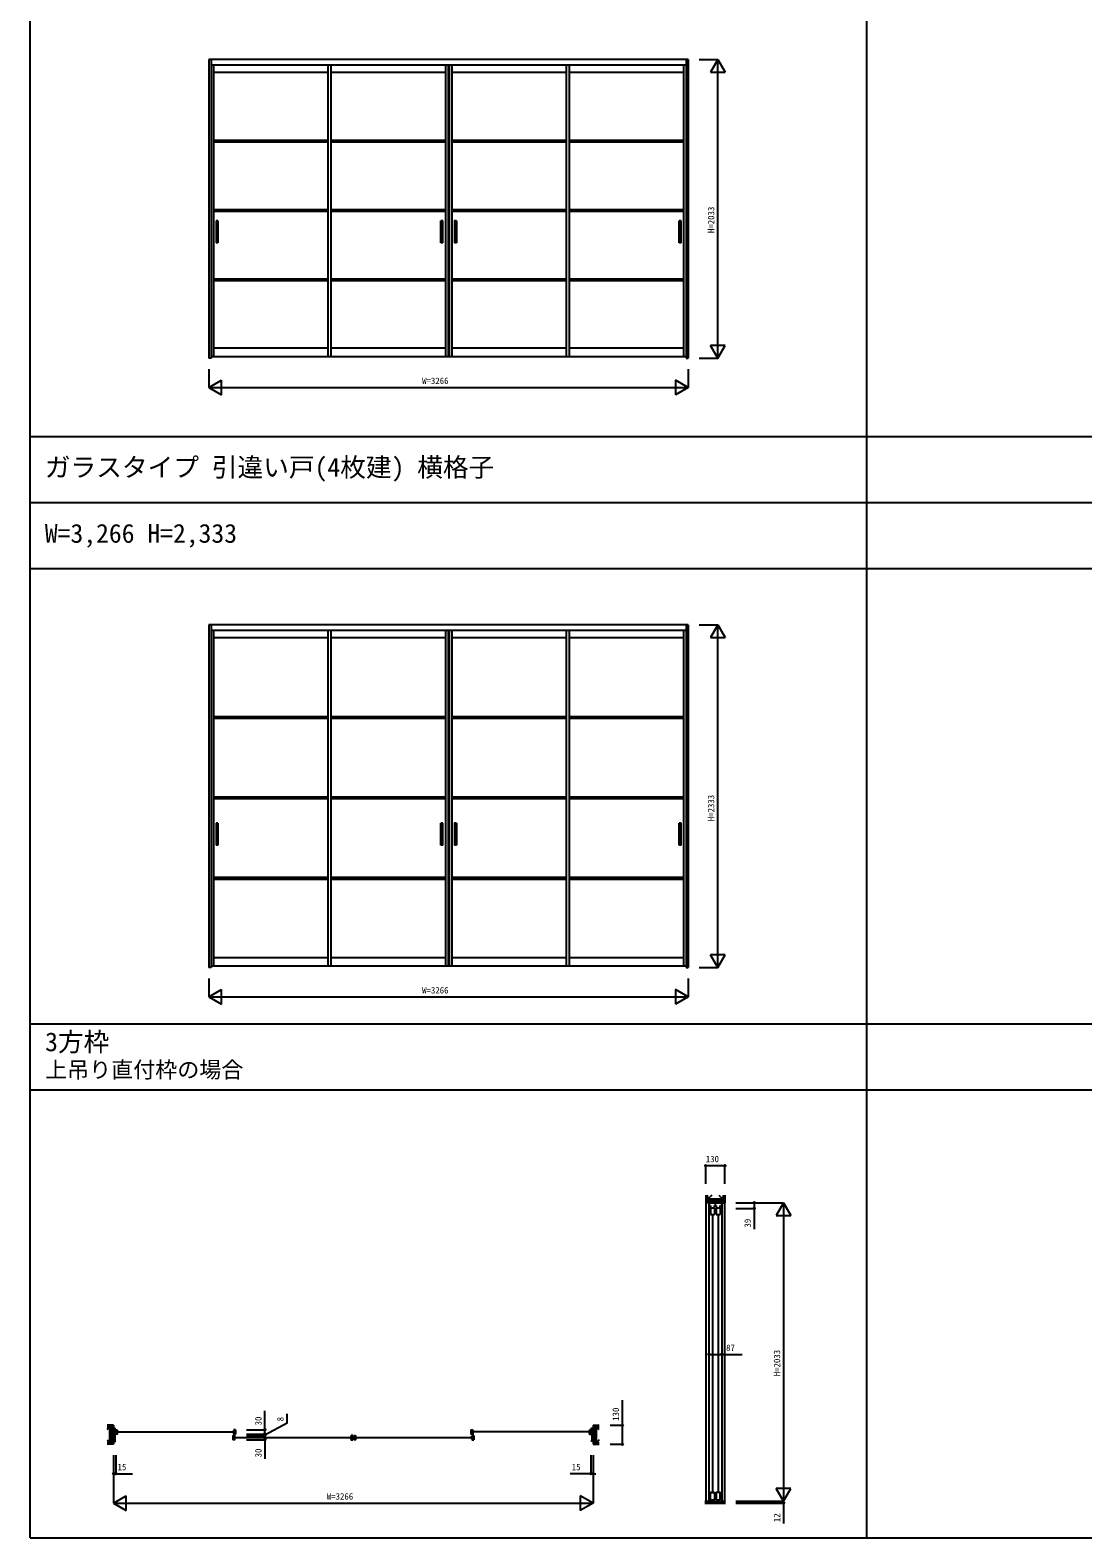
# Model space of a CAD drawing. Units: millimetres, scale not verified. Extents: x -14340 to 14341, y -10000 to 10000.
# Drawn here: x -14340 to -7170, y -10000 to 266 of the extents above; entities that cross this region are included whole.
import ezdxf
from ezdxf.enums import TextEntityAlignment as Align

# ---------------------------------------------------------------- set-up
doc = ezdxf.new("R2010")
doc.units = ezdxf.units.MM
doc.header["$LTSCALE"] = 50
for name, color, linetype in [('0-0_0', 7, 'Continuous'), ('0-1_YKK_A1', 4, 'Continuous'), ('0-2_YKK_B1', 4, 'Continuous'), ('0-3_YKK_C1', 4, 'Continuous'), ('0-4_YKK_F1', 7, 'Continuous'), ('0-5_YKK_N1', 2, 'Continuous'), ('0-6_YKK_Z1', 7, 'Continuous')]:
    doc.layers.add(name, color=color, linetype=linetype)
doc.styles.add('ＭＳ ゴシック', font='')
doc.styles.get('ＭＳ ゴシック').set_extended_font_data('MS Gothic')

msp = doc.modelspace()

# ---------------------------------------------------------------- linework, layer by layer
at = {"layer": '0-1_YKK_A1'}
for p, q in [((-9857.5, 66.5), (-13123.5, 66.5)), ((-13123.5, 66.5), (-13123.5, -1966.5)), ((-13108.5, 66.5), (-13108.5, -1966.5)), ((-9872.5, 27.5), (-13108.5, 27.5)), ((-13091.5, 27.5), (-13091.5, -1957.5)), ((-12312, 27.5), (-12312, -1957.5)), ((-12292, 27.5), (-12292, -1957.5)), ((-11512.5, 27.5), (-11512.5, -1957.5)), ((-11492.5, 27.5), (-11492.5, -1957.5)), ((-11487.5, 27.5), (-11487.5, -1957.5)), ((-11467.5, 27.5), (-11467.5, -1957.5)), ((-10689, 27.5), (-10689, -1957.5)), ((-10669, 27.5), (-10669, -1957.5)), ((-9889.5, 27.5), (-9889.5, -1957.5)), ((-9872.5, 66.5), (-9872.5, -1966.5)), ((-9857.5, 66.5), (-9857.5, -1966.5)), ((-12312, -21.5), (-13091.5, -21.5)), ((-11512.5, -21.5), (-12292, -21.5)), ((-10689, -21.5), (-11467.5, -21.5)), ((-9889.5, -21.5), (-10669, -21.5)), ((-13091.5, -482), (-12312, -482)), ((-13091.5, -494), (-12312, -494)), ((-12292, -482), (-11512.5, -482)), ((-12292, -494), (-11512.5, -494)), ((-11467.5, -482), (-10689, -482)), ((-11467.5, -494), (-10689, -494)), ((-10669, -482), (-9889.5, -482)), ((-10669, -494), (-9889.5, -494)), ((-13091.5, -954.5), (-12312, -954.5)), ((-13091.5, -966.5), (-12312, -966.5)), ((-12292, -954.5), (-11512.5, -954.5)), ((-12292, -966.5), (-11512.5, -966.5)), ((-11467.5, -954.5), (-10689, -954.5)), ((-11467.5, -966.5), (-10689, -966.5)), ((-10669, -954.5), (-9889.5, -954.5)), ((-10669, -966.5), (-9889.5, -966.5)), ((-13061, -1032.5), (-13074, -1032.5)), ((-13074, -1032.5), (-13074, -1182.5)), ((-13061, -1032.5), (-13061, -1182.5)), ((-11530, -1032.5), (-11543, -1032.5)), ((-11543, -1182.5), (-11543, -1032.5)), ((-11530, -1182.5), (-11530, -1032.5)), ((-11437, -1032.5), (-11437, -1182.5)), ((-9907, -1032.5), (-9920, -1032.5)), ((-9920, -1182.5), (-9920, -1032.5)), ((-9907, -1182.5), (-9907, -1032.5)), ((-13061, -1182.5), (-13074, -1182.5)), ((-11530, -1182.5), (-11543, -1182.5)), ((-11437, -1182.5), (-11450, -1182.5)), ((-9907, -1182.5), (-9920, -1182.5)), ((-13091.5, -1427), (-12312, -1427)), ((-12292, -1427), (-11512.5, -1427)), ((-11467.5, -1427), (-10689, -1427)), ((-10669, -1427), (-9889.5, -1427)), ((-13091.5, -1439), (-12312, -1439)), ((-12292, -1439), (-11512.5, -1439)), ((-11467.5, -1439), (-10689, -1439)), ((-10669, -1439), (-9889.5, -1439)), ((-12312, -1899.5), (-13091.5, -1899.5)), ((-11512.5, -1899.5), (-12292, -1899.5)), ((-10689, -1899.5), (-11467.5, -1899.5)), ((-9889.5, -1899.5), (-10669, -1899.5)), ((-13108.5, -1966.5), (-13123.5, -1966.5)), ((-9872.5, -1957.5), (-13108.5, -1957.5)), ((-9872.5, -1966.5), (-9857.5, -1966.5)), ((-9857.5, -3783.5), (-13123.5, -3783.5)), ((-13123.5, -3783.5), (-13123.5, -6116.5)), ((-13108.5, -3783.5), (-13108.5, -6116.5)), ((-9872.5, -3783.5), (-9872.5, -6116.5)), ((-9857.5, -3783.5), (-9857.5, -6116.5)), ((-9872.5, -3822.5), (-13108.5, -3822.5)), ((-13091.5, -3822.5), (-13091.5, -6107.5)), ((-12312, -3871.5), (-13091.5, -3871.5)), ((-12312, -3822.5), (-12312, -6107.5)), ((-12292, -3822.5), (-12292, -6107.5)), ((-11512.5, -3871.5), (-12292, -3871.5)), ((-11512.5, -3822.5), (-11512.5, -6107.5)), ((-11492.5, -3822.5), (-11492.5, -6107.5)), ((-11487.5, -3822.5), (-11487.5, -6107.5)), ((-11467.5, -3822.5), (-11467.5, -6107.5)), ((-10689, -3871.5), (-11467.5, -3871.5)), ((-10689, -3822.5), (-10689, -6107.5)), ((-10669, -3822.5), (-10669, -6107.5)), ((-9889.5, -3871.5), (-10669, -3871.5)), ((-9889.5, -3822.5), (-9889.5, -6107.5)), ((-13091.5, -4407), (-12312, -4407)), ((-12292, -4407), (-11512.5, -4407)), ((-11467.5, -4407), (-10689, -4407)), ((-10669, -4407), (-9889.5, -4407)), ((-13091.5, -4419), (-12312, -4419)), ((-12292, -4419), (-11512.5, -4419)), ((-11467.5, -4419), (-10689, -4419)), ((-10669, -4419), (-9889.5, -4419)), ((-13091.5, -4954.5), (-12312, -4954.5)), ((-13091.5, -4966.5), (-12312, -4966.5)), ((-12292, -4954.5), (-11512.5, -4954.5)), ((-12292, -4966.5), (-11512.5, -4966.5)), ((-11467.5, -4954.5), (-10689, -4954.5)), ((-11467.5, -4966.5), (-10689, -4966.5)), ((-10669, -4954.5), (-9889.5, -4954.5)), ((-10669, -4966.5), (-9889.5, -4966.5)), ((-13061, -5132.5), (-13074, -5132.5)), ((-13074, -5132.5), (-13074, -5282.5)), ((-13061, -5132.5), (-13061, -5282.5)), ((-11530, -5132.5), (-11543, -5132.5)), ((-11543, -5282.5), (-11543, -5132.5)), ((-11530, -5282.5), (-11530, -5132.5)), ((-11437, -5132.5), (-11437, -5282.5)), ((-9907, -5132.5), (-9920, -5132.5)), ((-9920, -5282.5), (-9920, -5132.5)), ((-9907, -5282.5), (-9907, -5132.5)), ((-13061, -5282.5), (-13074, -5282.5)), ((-11530, -5282.5), (-11543, -5282.5)), ((-11437, -5282.5), (-11450, -5282.5)), ((-9907, -5282.5), (-9920, -5282.5)), ((-13091.5, -5502), (-12312, -5502)), ((-13091.5, -5514), (-12312, -5514)), ((-12292, -5502), (-11512.5, -5502)), ((-12292, -5514), (-11512.5, -5514)), ((-11467.5, -5502), (-10689, -5502)), ((-11467.5, -5514), (-10689, -5514)), ((-10669, -5502), (-9889.5, -5502)), ((-10669, -5514), (-9889.5, -5514)), ((-12312, -6049.5), (-13091.5, -6049.5)), ((-11512.5, -6049.5), (-12292, -6049.5)), ((-10689, -6049.5), (-11467.5, -6049.5)), ((-9889.5, -6049.5), (-10669, -6049.5)), ((-13108.5, -6116.5), (-13123.5, -6116.5)), ((-9872.5, -6107.5), (-13108.5, -6107.5)), ((-9872.5, -6116.5), (-9857.5, -6116.5))]:
    msp.add_line(p, q, dxfattribs=at)
for points in [[(-11437, -1032.5), (-11450, -1032.5), (-11450, -1182.5)], [(-11437, -5132.5), (-11450, -5132.5), (-11450, -5282.5)]]:
    msp.add_lwpolyline(points, dxfattribs=at)
at = {"layer": '0-2_YKK_B1'}
for p, q in [((-13772.5, -9254.5), (-13757.5, -9254.5)), ((-13772.5, -9254.5), (-13772.5, -9341.5)), ((-13772.5, -9341.5), (-13757.5, -9341.5)), ((-13763.5, -9254.5), (-13763.5, -9341.5)), ((-13760.5, -9264), (-13760.5, -9294)), ((-13760.5, -9264), (-13748.5, -9264)), ((-13748.5, -9275), (-13740.5, -9275)), ((-13740.5, -9283), (-13748.5, -9283)), ((-13746.5, -9279), (-12955, -9279)), ((-12953, -9275), (-12961, -9275)), ((-12961, -9283), (-12953, -9283)), ((-12961, -9302), (-12961, -9332)), ((-12961, -9302), (-12949, -9302)), ((-12941, -9264), (-12953, -9264)), ((-12949, -9313), (-12941, -9313)), ((-12941, -9321), (-12949, -9321)), ((-12947, -9317), (-12155.5, -9317)), ((-12941, -9264), (-12941, -9294)), ((-12153.5, -9313), (-12161.5, -9313)), ((-12161.5, -9321), (-12153.5, -9321)), ((-12141.5, -9302), (-12153.5, -9302)), ((-12141.5, -9302), (-12141.5, -9332)), ((-12136.5, -9302), (-12136.5, -9332)), ((-12136.5, -9302), (-12124.5, -9302)), ((-12124.5, -9313), (-12116.5, -9313)), ((-12116.5, -9321), (-12124.5, -9321)), ((-12122.5, -9317), (-11332, -9317)), ((-11338, -9264), (-11338, -9294)), ((-11338, -9264), (-11326, -9264)), ((-11330, -9313), (-11338, -9313)), ((-11338, -9321), (-11330, -9321)), ((-11318, -9302), (-11330, -9302)), ((-11326, -9275), (-11318, -9275)), ((-11318, -9283), (-11326, -9283)), ((-10532.5, -9279), (-11324, -9279)), ((-11318, -9302), (-11318, -9332)), ((-10530.5, -9275), (-10538.5, -9275)), ((-10538.5, -9283), (-10530.5, -9283)), ((-10518.5, -9264), (-10530.5, -9264)), ((-10506.5, -9254.5), (-10521.5, -9254.5)), ((-10506.5, -9341.5), (-10521.5, -9341.5)), ((-10518.5, -9264), (-10518.5, -9294)), ((-10515.5, -9254.5), (-10515.5, -9341.5)), ((-10506.5, -9254.5), (-10506.5, -9341.5))]:
    msp.add_line(p, q, dxfattribs=at)
for points in [[(-13748.5, -9264), (-13748.5, -9294), (-13760.5, -9294)], [(-12949, -9302), (-12949, -9332), (-12961, -9332)], [(-12953, -9264), (-12953, -9294), (-12941, -9294)], [(-12153.5, -9302), (-12153.5, -9332), (-12141.5, -9332)], [(-12124.5, -9302), (-12124.5, -9332), (-12136.5, -9332)], [(-11326, -9264), (-11326, -9294), (-11338, -9294)], [(-11330, -9302), (-11330, -9332), (-11318, -9332)], [(-10530.5, -9264), (-10530.5, -9294), (-10518.5, -9294)]]:
    msp.add_lwpolyline(points, dxfattribs=at)
at = {"layer": '0-3_YKK_C1'}
for p, q in [((-9717, -7719), (-9715, -7719)), ((-9717, -7719), (-9717, -9751)), ((-9715, -7718), (-9632, -7718)), ((-9715, -7718), (-9715, -7757)), ((-9715, -7741.8), (-9698.7, -7741.8)), ((-9706, -7752), (-9679, -7752)), ((-9706, -7752), (-9706, -7798)), ((-9706, -7798), (-9679, -7798)), ((-9696.8, -7798), (-9696.8, -7806)), ((-9692.5, -7800), (-9692.5, -9690)), ((-9688.2, -7798), (-9688.2, -7806)), ((-9686.3, -7741.8), (-9660.7, -7741.8)), ((-9679, -7752), (-9679, -7798)), ((-9673.5, -7741.8), (-9673.5, -7718)), ((-9668, -7752), (-9641, -7752)), ((-9668, -7752), (-9668, -7798)), ((-9668, -7798), (-9641, -7798)), ((-9658.8, -7798), (-9658.8, -7806)), ((-9654.5, -7800), (-9654.5, -9690)), ((-9650.2, -7798), (-9650.2, -7806)), ((-9648.3, -7741.8), (-9632, -7741.8)), ((-9641, -7752), (-9641, -7798)), ((-9632, -7718), (-9632, -7757)), ((-9706, -9742), (-9679, -9742)), ((-9701.3, -9751), (-9701.3, -9742)), ((-9701.3, -9751), (-9683.7, -9751)), ((-9696.8, -9692), (-9696.8, -9684)), ((-9688.2, -9692), (-9688.2, -9684)), ((-9683.7, -9742), (-9683.7, -9751)), ((-9668, -9742), (-9641, -9742)), ((-9663.3, -9742), (-9663.3, -9751)), ((-9663.3, -9751), (-9645.7, -9751)), ((-9658.8, -9692), (-9658.8, -9684)), ((-9650.2, -9692), (-9650.2, -9684)), ((-9645.7, -9751), (-9645.7, -9742))]:
    msp.add_line(p, q, dxfattribs=at)
for points in [[(-9632, -7719), (-9630, -7719), (-9630, -9751)], [(-9706, -9742), (-9706, -9692), (-9679, -9692), (-9679, -9742)], [(-9641, -9742), (-9641, -9692), (-9668, -9692), (-9668, -9742)]]:
    msp.add_lwpolyline(points, dxfattribs=at)
at = {"layer": '0-4_YKK_F1'}
for p, q in [((-14340.5, -10000), (-14340.5, 10000)), ((-8640.5, -10000), (-8640.5, 9500)), ((-14340.5, -2500), (14159.5, -2500)), ((-14340.5, -2950), (14159.5, -2950)), ((-14340.5, -3400), (14159.5, -3400)), ((-14340.5, -6500), (14159.5, -6500)), ((-14340.5, -6950), (14159.5, -6950)), ((-14340.5, -10000), (14340.5, -10000))]:
    msp.add_line(p, q, dxfattribs=at)
at = {"layer": '0-5_YKK_N1'}
for p, q in [((-9782.5, 66.5), (-9657.5, 66.5)), ((-9657.5, 66.5), (-9707.5, -20.1)), ((-9657.5, -1966.5), (-9657.5, 66.5)), ((-9657.5, 66.5), (-9607.5, -20.1)), ((-9707.5, -20.1), (-9607.5, -20.1)), ((-9657.5, -1966.5), (-9707.5, -1879.9)), ((-9607.5, -1879.9), (-9707.5, -1879.9)), ((-9657.5, -1966.5), (-9607.5, -1879.9)), ((-13123.5, -2041.5), (-13123.5, -2166.5)), ((-9857.5, -2041.5), (-9857.5, -2166.5)), ((-9782.5, -1966.5), (-9657.5, -1966.5)), ((-13123.5, -2166.5), (-13036.9, -2116.5)), ((-13036.9, -2216.5), (-13036.9, -2116.5)), ((-9857.5, -2166.5), (-9944.1, -2116.5)), ((-9944.1, -2116.5), (-9944.1, -2216.5)), ((-13123.5, -2166.5), (-9857.5, -2166.5)), ((-13123.5, -2166.5), (-13036.9, -2216.5)), ((-9857.5, -2166.5), (-9944.1, -2216.5)), ((-9782.5, -3783.5), (-9657.5, -3783.5)), ((-9657.5, -3783.5), (-9707.5, -3870.1)), ((-9657.5, -6116.5), (-9657.5, -3783.5)), ((-9657.5, -3783.5), (-9607.5, -3870.1)), ((-9707.5, -3870.1), (-9607.5, -3870.1)), ((-9657.5, -6116.5), (-9707.5, -6029.9)), ((-9607.5, -6029.9), (-9707.5, -6029.9)), ((-9657.5, -6116.5), (-9607.5, -6029.9)), ((-9782.5, -6116.5), (-9657.5, -6116.5)), ((-13123.5, -6191.5), (-13123.5, -6316.5)), ((-9857.5, -6191.5), (-9857.5, -6316.5)), ((-13123.5, -6316.5), (-13036.9, -6266.5)), ((-13123.5, -6316.5), (-9857.5, -6316.5)), ((-13123.5, -6316.5), (-13036.9, -6366.5)), ((-13036.9, -6366.5), (-13036.9, -6266.5)), ((-9857.5, -6316.5), (-9944.1, -6266.5)), ((-9944.1, -6266.5), (-9944.1, -6366.5)), ((-9857.5, -6316.5), (-9944.1, -6366.5)), ((-9738.5, -7590.5), (-9738.5, -7465.5)), ((-9738.5, -7465.5), (-9608.5, -7465.5)), ((-9608.5, -7590.5), (-9608.5, -7465.5)), ((-9533.5, -7718), (-9408.5, -7718)), ((-9533.5, -7718), (-9208.5, -7718)), ((-9533.5, -7757), (-9408.5, -7757)), ((-9208.5, -7718), (-9258.5, -7804.6)), ((-9208.5, -7718), (-9208.5, -9751)), ((-9208.5, -7718), (-9158.5, -7804.6)), ((-9258.5, -7804.6), (-9158.5, -7804.6)), ((-9717, -8626), (-9717, -8751)), ((-9630, -8626), (-9630, -8751)), ((-10389, -9233), (-10306.5, -9233)), ((-12866, -9264), (-12741, -9264)), ((-12866, -9294), (-12741, -9294)), ((-12866, -9294), (-12741, -9294)), ((-12866, -9302), (-12741, -9302)), ((-12866, -9302), (-12741, -9302)), ((-12866, -9332), (-12741, -9332)), ((-12741, -9294), (-12741, -9274)), ((-12741, -9302), (-12741, -9294)), ((-12741, -9302), (-12741, -9294)), ((-12741, -9302), (-12741, -9322)), ((-13772.5, -9438), (-13772.5, -9563)), ((-13772.5, -9438), (-13772.5, -9763)), ((-13757.5, -9438), (-13757.5, -9563)), ((-10521.5, -9438.1), (-10521.5, -9563)), ((-10506.5, -9438), (-10506.5, -9563)), ((-10506.5, -9438), (-10506.5, -9763)), ((-10389, -9363), (-10306.5, -9363)), ((-13772.5, -9563), (-13772.7, -9563)), ((-13772.5, -9563), (-13757.5, -9563)), ((-13757.5, -9563), (-13643.1, -9563)), ((-10521.5, -9563), (-10661.5, -9563)), ((-10506.5, -9563), (-10521.5, -9563)), ((-10506.5, -9563), (-10486.5, -9563)), ((-13772.5, -9763), (-13685.9, -9713)), ((-13685.9, -9813), (-13685.9, -9713)), ((-10506.5, -9763), (-10593.1, -9713)), ((-10593.1, -9713), (-10593.1, -9813)), ((-9533.5, -9751), (-9208.5, -9751)), ((-9533.5, -9751), (-9208.5, -9751)), ((-9208.5, -9751), (-9258.5, -9664.4)), ((-9158.5, -9664.4), (-9258.5, -9664.4)), ((-9208.5, -9751), (-9158.5, -9664.4)), ((-9208.5, -9751), (-9208.5, -9731)), ((-9208.5, -9751), (-9208.5, -9763)), ((-13772.5, -9763), (-10506.5, -9763)), ((-13772.5, -9763), (-13685.9, -9813)), ((-10506.5, -9763), (-10593.1, -9813)), ((-9533.5, -9763), (-9208.5, -9763)), ((-9208.5, -9763), (-9208.5, -9903))]:
    msp.add_line(p, q, dxfattribs=at)
for points in [[(-9408.5, -7718), (-9408.5, -7757), (-9408.5, -7897)], [(-9717, -8751), (-9630, -8751), (-9490, -8751)], [(-12741, -9294), (-12741, -9264), (-12741, -9134)], [(-10306.5, -9363), (-10306.5, -9233), (-10306.5, -9063)], [(-12741, -9298), (-12591, -9216.5), (-12591, -9156.5)], [(-12741, -9302), (-12741, -9332), (-12741, -9462)]]:
    msp.add_lwpolyline(points, dxfattribs=at)
for centre in [(-9738.5, -7465.5), (-9608.5, -7465.5), (-9408.5, -7718), (-9408.5, -7757), (-9717, -8751), (-9630, -8751), (-10306.5, -9233), (-12741, -9264), (-12741, -9294), (-12741, -9294), (-12741, -9302), (-12741, -9302), (-12741, -9332), (-10306.5, -9363), (-13772.5, -9563), (-13757.5, -9563), (-10521.5, -9563), (-10506.5, -9563), (-9208.5, -9763)]:
    msp.add_circle(centre, 5, dxfattribs=at)
at = {"layer": '0-6_YKK_Z1'}
for p, q in [((-9738.5, -7665.5), (-9738.5, -7718)), ((-9736.5, -7705.5), (-9736.5, -7665.5)), ((-9728, -7705.5), (-9728, -7665.5)), ((-9726, -7693.5), (-9726, -7665.5)), ((-9698, -7665.5), (-9726, -7693.5)), ((-9726, -7693.5), (-9726, -7705.5)), ((-9726, -7705.5), (-9621, -7693.5)), ((-9621, -7665.5), (-9621, -7693.5)), ((-9621, -7693.5), (-9621, -7705.5)), ((-9610.5, -7705.5), (-9610.5, -7665.5)), ((-9608.5, -7665.5), (-9608.5, -7718)), ((-9738.5, -7705.5), (-9726, -7705.5)), ((-9738.5, -7707.5), (-9706.5, -7707.5)), ((-9706.5, -7716), (-9738.5, -7716)), ((-9706.5, -7718), (-9738.5, -7718)), ((-9738.5, -7718), (-9738.5, -9751)), ((-9621, -7705.5), (-9726, -7705.5)), ((-9706.5, -7718), (-9706.5, -7705.5)), ((-9706.5, -7718), (-9640.7, -7705.5)), ((-9640.5, -7718), (-9706.5, -7718)), ((-9640.5, -7718), (-9640.5, -7705.5)), ((-9608.5, -7707.5), (-9640.5, -7707.5)), ((-9640.5, -7716), (-9608.5, -7716)), ((-9640.5, -7718), (-9608.5, -7718)), ((-9608.5, -7705.5), (-9621, -7705.5)), ((-9608.5, -9751), (-9608.5, -7718)), ((-13772.5, -9233), (-13814.8, -9233)), ((-13785, -9235), (-13814.8, -9235)), ((-13785, -9245.5), (-13785, -9233)), ((-13783, -9363), (-13783, -9233)), ((-13774.5, -9233), (-13774.5, -9363)), ((-13772.5, -9233), (-13772.5, -9363)), ((-10506.5, -9233), (-10464, -9233)), ((-10506.5, -9233), (-10506.5, -9363)), ((-10504.5, -9233), (-10504.5, -9363)), ((-10496, -9363), (-10496, -9233)), ((-10494, -9245.5), (-10494, -9233)), ((-10494, -9235), (-10464, -9235)), ((-13814.8, -9243.5), (-13785, -9243.5)), ((-13814.8, -9263.3), (-13797, -9245.5)), ((-13814.8, -9332.7), (-13797, -9350.5)), ((-13797, -9245.5), (-13785, -9245.5)), ((-13797, -9245.5), (-13785, -9350.5)), ((-13785, -9350.5), (-13785, -9245.5)), ((-10464, -9243.5), (-10494, -9243.5)), ((-10482, -9245.5), (-10494, -9245.5)), ((-10464, -9263.5), (-10482, -9245.5)), ((-10464, -9332.5), (-10482, -9350.5)), ((-13797, -9350.5), (-13814.8, -9350.5)), ((-13814.8, -9352.5), (-13785, -9352.5)), ((-13785, -9361), (-13814.8, -9361)), ((-13772.5, -9363), (-13814.8, -9363)), ((-13797, -9350.5), (-13785, -9350.5)), ((-13785, -9350.5), (-13785, -9363)), ((-10506.5, -9363), (-10464, -9363)), ((-10494, -9350.5), (-10494, -9363)), ((-10482, -9350.5), (-10494, -9350.5)), ((-10464, -9352.5), (-10494, -9352.5)), ((-10494, -9361), (-10464, -9361)), ((-10482, -9350.5), (-10464, -9350.5)), ((-9745.7, -9751), (-9604.4, -9751)), ((-9745.7, -9753), (-9604.4, -9753)), ((-9745.7, -9755), (-9604.4, -9755)), ((-9745.7, -9757), (-9604.4, -9757)), ((-9745.7, -9759), (-9604.4, -9759)), ((-9745.7, -9761), (-9604.4, -9761)), ((-9745.7, -9761), (-9604.4, -9761)), ((-9745.7, -9763), (-9604.4, -9763))]:
    msp.add_line(p, q, dxfattribs=at)
for points in [[(-9649, -7665.5), (-9621, -7693.5), (-9726, -7693.5)], [(-13797, -9350.5), (-13797, -9245.5), (-13814.8, -9245.5)], [(-10494, -9350.5), (-10494, -9245.5), (-10482, -9350.5)], [(-10482, -9350.5), (-10482, -9245.5), (-10464, -9245.5)]]:
    msp.add_lwpolyline(points, dxfattribs=at)

# ---------------------------------------------------------------- texts
at = {"layer": '0-0_0', "style": 'ＭＳ ゴシック'}
for s, height, p in [('ガラスタイプ 引違い戸(4枚建) 横格子', 128.3, (-14240.5, -2812.5)), ('W=3,266 H=2,333', 128.3, (-14240.5, -3262.5)), ('3方枠', 128.3, (-14238.5, -6725)), ('上吊り直付枠の場合', 110, (-14238.5, -6900))]:
    msp.add_text(s, height=height, dxfattribs=at).set_placement(p, align=Align.BOTTOM_LEFT)
at = {"layer": '0-5_YKK_N1', "style": 'ＭＳ ゴシック'}
for s, height, p in [('H=2033', 43.99, (-9667.5, -1115)), ('H=2333', 43.99, (-9667.5, -5120)), ('39', 43.99, (-9418.5, -7887)), ('H=2033', 43.99, (-9218.5, -8899.5)), ('130', 43.99, (-10316.5, -9203)), ('30', 43.99, (-12751, -9234)), ('8', 44, (-12601, -9206.5)), ('30', 43.99, (-12751, -9452)), ('12', 43.99, (-9218.5, -9893))]:
    msp.add_text(s, height=height, rotation=90, dxfattribs=at).set_placement(p, align=Align.BOTTOM_LEFT)
for s, p in [('W=3266', (-11670.5, -2156.5)), ('W=3266', (-11670.5, -6306.5)), ('130', (-9738.5, -7455.5)), ('87', (-9600, -8741)), ('15', (-13745.1, -9553)), ('15', (-10651.5, -9553)), ('W=3266', (-12319.5, -9753))]:
    msp.add_text(s, height=43.99, dxfattribs=at).set_placement(p, align=Align.BOTTOM_LEFT)

doc.saveas('drawing.dxf')
